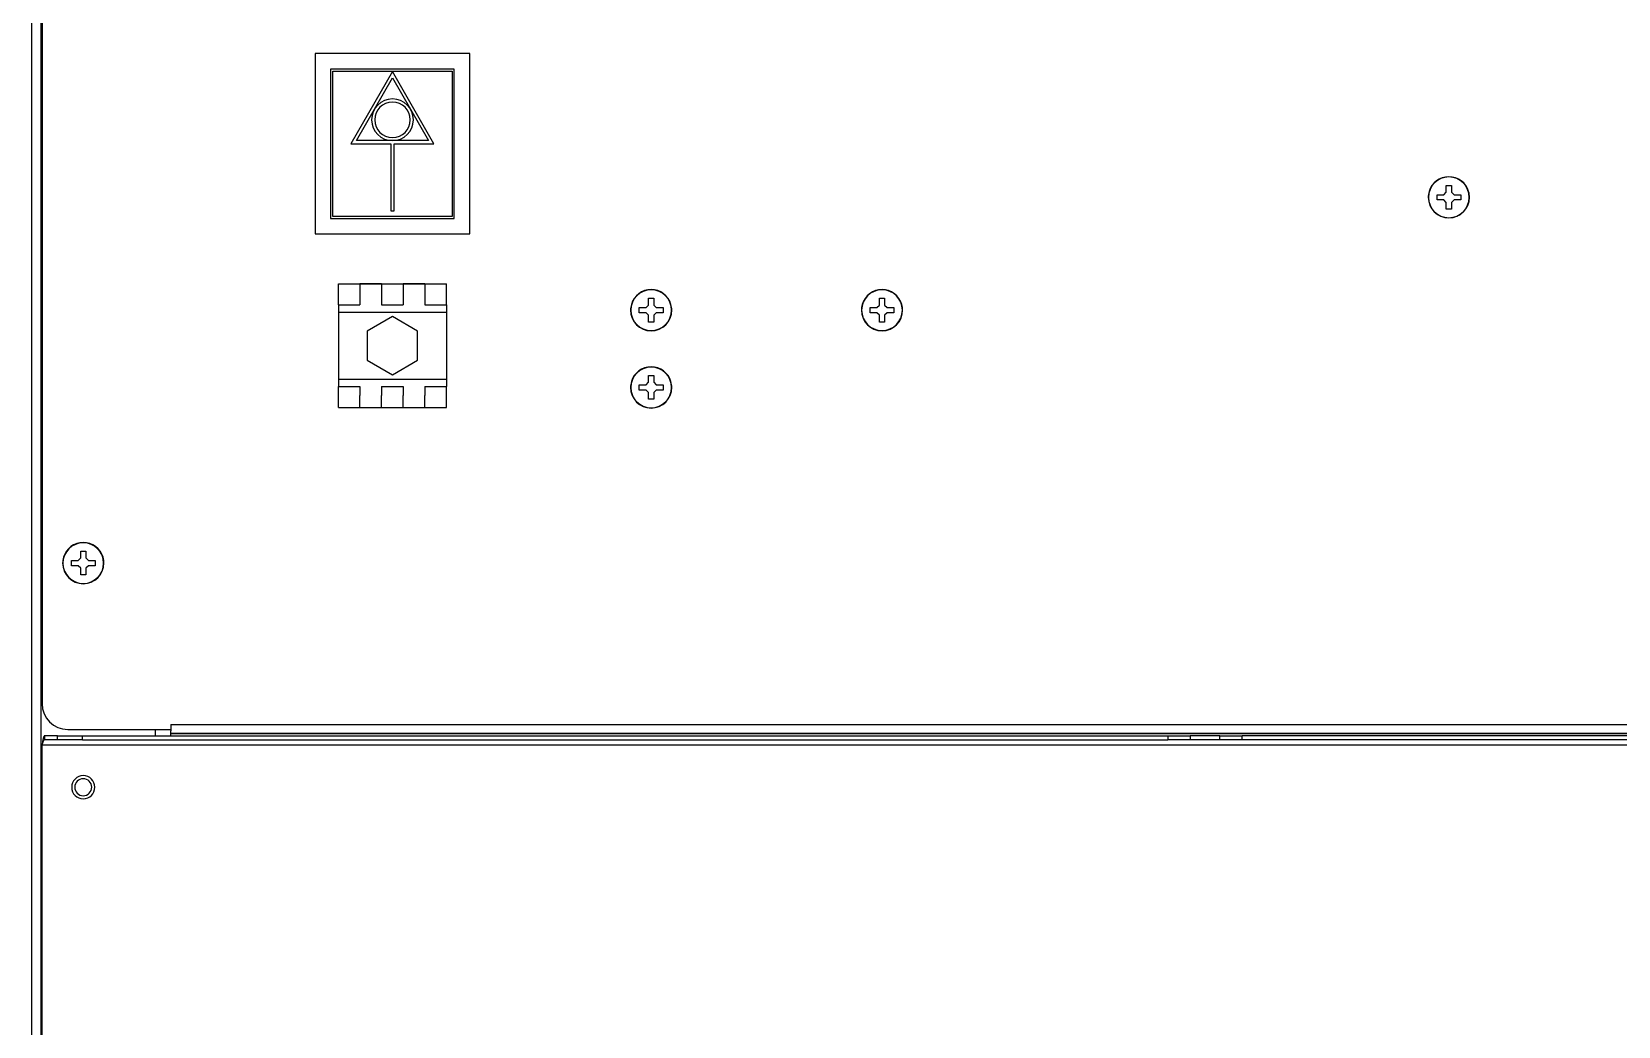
# Model space of a CAD drawing. Header units: millimetres. Extents: x 473 to 3963, y -1329 to 3488.
# Drawn here: x 1836.1 to 2144, y -943.1 to -750.1 of the extents above; entities that cross this region are included whole.
import ezdxf

# ---------------------------------------------------------------- set-up
doc = ezdxf.new("R2010")
doc.units = ezdxf.units.MM
doc.header["$LTSCALE"] = 392.37
doc.layers.get('0').update_dxf_attribs({"linetype": 'CONTINUOUS'})

msp = doc.modelspace()

# ---------------------------------------------------------------- linework, layer by layer
at = {"linetype": 'Continuous'}
for p, q in [((1836.15, -1293.75), (1836.15, -660.01)), ((1837.95, -1303.01), (1837.95, -660.01)), ((1838.15, -691.01), (1838.15, -880.51)), ((1891.15, -754.31), (1891.15, -789.31)), ((1921.15, -754.31), (1891.15, -754.31)), ((1918.15, -757.31), (1894.15, -757.31)), ((1894.15, -757.31), (1894.15, -786.31)), ((1918.15, -786.31), (1918.15, -757.31)), ((1921.15, -789.31), (1921.15, -754.31)), ((1894.55, -785.91), (1894.55, -757.71)), ((1894.55, -757.71), (1917.75, -757.71)), ((1906.15, -757.81), (1898.1, -771.81)), ((1899.14, -771.21), (1906.15, -759.02)), ((1914.2, -771.81), (1906.15, -757.81)), ((1906.15, -759.02), (1913.16, -771.21)), ((1917.75, -757.71), (1917.75, -785.91)), ((1898.1, -771.81), (1905.85, -771.81)), ((1913.16, -771.21), (1899.14, -771.21)), ((1905.85, -771.81), (1905.85, -784.81)), ((1906.45, -784.81), (1906.45, -771.81)), ((1906.45, -771.81), (1914.2, -771.81)), ((2108.85, -781.71), (2110.15, -781.71)), ((2108.85, -782.21), (2108.85, -781.71)), ((2110.15, -781.71), (2110.65, -781.21)), ((2110.65, -779.91), (2111.65, -779.91)), ((2110.65, -781.21), (2110.65, -779.91)), ((2111.65, -779.91), (2111.65, -781.21)), ((2111.65, -781.21), (2112.15, -781.71)), ((2112.15, -781.71), (2113.45, -781.71)), ((2113.45, -781.71), (2113.45, -782.21)), ((1905.85, -784.81), (1906.45, -784.81)), ((2108.85, -782.71), (2108.85, -782.21)), ((2110.15, -782.71), (2108.85, -782.71)), ((2110.65, -783.21), (2110.15, -782.71)), ((2110.65, -784.51), (2110.65, -783.21)), ((2111.65, -784.51), (2110.65, -784.51)), ((2112.15, -782.71), (2111.65, -783.21)), ((2111.65, -783.21), (2111.65, -784.51)), ((2113.45, -782.71), (2112.15, -782.71)), ((2113.45, -782.21), (2113.45, -782.71)), ((1894.15, -786.31), (1918.15, -786.31)), ((1917.75, -785.91), (1894.55, -785.91)), ((1891.15, -789.31), (1921.15, -789.31)), ((1895.65, -803.07), (1895.65, -799.01)), ((1895.65, -799.01), (1899.85, -799.01)), ((1899.85, -799.01), (1904.05, -799.01)), ((1899.85, -799.01), (1899.85, -801.35)), ((1904.05, -799.01), (1899.85, -799.01)), ((1904.05, -799.01), (1904.05, -801.35)), ((1904.05, -799.01), (1908.25, -799.01)), ((1908.25, -799.01), (1912.45, -799.01)), ((1908.25, -799.01), (1908.25, -801.35)), ((1912.45, -799.01), (1908.25, -799.01)), ((1912.45, -799.01), (1912.45, -801.35)), ((1912.45, -799.01), (1916.65, -799.01)), ((1916.65, -803.07), (1916.65, -799.01)), ((1895.65, -803.07), (1895.65, -804.51)), ((1895.65, -803.07), (1899.85, -803.07)), ((1899.85, -801.35), (1899.85, -803.07)), ((1904.05, -801.35), (1904.05, -803.07)), ((1904.05, -803.07), (1908.25, -803.07)), ((1908.25, -801.35), (1908.25, -803.07)), ((1912.45, -801.35), (1912.45, -803.07)), ((1912.45, -803.07), (1916.65, -803.07)), ((1916.65, -803.07), (1916.65, -804.51)), ((1955.35, -803.61), (1955.85, -803.11)), ((1955.85, -801.81), (1956.85, -801.81)), ((1955.85, -803.11), (1955.85, -801.81)), ((1956.85, -801.81), (1956.85, -803.11)), ((1956.85, -803.11), (1957.35, -803.61)), ((2000.15, -803.61), (2000.65, -803.11)), ((2000.65, -801.81), (2001.65, -801.81)), ((2000.65, -803.11), (2000.65, -801.81)), ((2001.65, -801.81), (2001.65, -803.11)), ((2001.65, -803.11), (2002.15, -803.61)), ((1895.65, -804.51), (1895.65, -817.51)), ((1895.65, -804.51), (1916.65, -804.51)), ((1906.15, -805.36), (1901.26, -808.19)), ((1911.04, -808.19), (1906.15, -805.36)), ((1916.65, -804.51), (1916.65, -817.51)), ((1954.05, -803.61), (1955.35, -803.61)), ((1954.05, -804.11), (1954.05, -803.61)), ((1954.05, -804.61), (1954.05, -804.11)), ((1955.35, -804.61), (1954.05, -804.61)), ((1955.85, -805.11), (1955.35, -804.61)), ((1955.85, -806.41), (1955.85, -805.11)), ((1956.85, -806.41), (1955.85, -806.41)), ((1957.35, -804.61), (1956.85, -805.11)), ((1956.85, -805.11), (1956.85, -806.41)), ((1957.35, -803.61), (1958.65, -803.61)), ((1958.65, -804.61), (1957.35, -804.61)), ((1958.65, -803.61), (1958.65, -804.11)), ((1958.65, -804.11), (1958.65, -804.61)), ((1998.85, -803.61), (2000.15, -803.61)), ((1998.85, -804.11), (1998.85, -803.61)), ((1998.85, -804.61), (1998.85, -804.11)), ((2000.15, -804.61), (1998.85, -804.61)), ((2000.65, -805.11), (2000.15, -804.61)), ((2000.65, -806.41), (2000.65, -805.11)), ((2001.65, -806.41), (2000.65, -806.41)), ((2002.15, -804.61), (2001.65, -805.11)), ((2001.65, -805.11), (2001.65, -806.41)), ((2002.15, -803.61), (2003.45, -803.61)), ((2003.45, -804.61), (2002.15, -804.61)), ((2003.45, -803.61), (2003.45, -804.11)), ((2003.45, -804.11), (2003.45, -804.61)), ((1901.26, -808.19), (1901.26, -813.84)), ((1911.04, -813.84), (1911.04, -808.19)), ((1901.26, -813.84), (1906.15, -816.66)), ((1906.15, -816.66), (1911.04, -813.84)), ((1895.65, -817.51), (1895.65, -818.96)), ((1895.65, -817.51), (1916.65, -817.51)), ((1916.65, -817.51), (1916.65, -818.96)), ((1954.05, -818.61), (1955.35, -818.61)), ((1954.05, -819.11), (1954.05, -818.61)), ((1955.35, -818.61), (1955.85, -818.11)), ((1955.85, -816.81), (1956.85, -816.81)), ((1955.85, -818.11), (1955.85, -816.81)), ((1956.85, -816.81), (1956.85, -818.11)), ((1956.85, -818.11), (1957.35, -818.61)), ((1957.35, -818.61), (1958.65, -818.61)), ((1958.65, -818.61), (1958.65, -819.11)), ((1895.65, -823.01), (1895.65, -818.96)), ((1895.65, -818.96), (1899.85, -818.96)), ((1899.85, -818.96), (1899.85, -820.68)), ((1899.85, -823.01), (1899.85, -820.68)), ((1904.05, -818.96), (1908.25, -818.96)), ((1904.05, -818.96), (1904.05, -820.68)), ((1904.05, -823.01), (1904.05, -820.68)), ((1908.25, -818.96), (1908.25, -820.68)), ((1908.25, -823.01), (1908.25, -820.68)), ((1912.45, -818.96), (1916.65, -818.96)), ((1912.45, -818.96), (1912.45, -820.68)), ((1912.45, -823.01), (1912.45, -820.68)), ((1916.65, -823.01), (1916.65, -818.96)), ((1954.05, -819.61), (1954.05, -819.11)), ((1955.35, -819.61), (1954.05, -819.61)), ((1955.85, -820.11), (1955.35, -819.61)), ((1955.85, -821.41), (1955.85, -820.11)), ((1956.85, -821.41), (1955.85, -821.41)), ((1957.35, -819.61), (1956.85, -820.11)), ((1956.85, -820.11), (1956.85, -821.41)), ((1958.65, -819.61), (1957.35, -819.61)), ((1958.65, -819.11), (1958.65, -819.61)), ((1895.65, -823.01), (1899.85, -823.01)), ((1899.85, -823.01), (1904.05, -823.01)), ((1904.05, -823.01), (1908.25, -823.01)), ((1908.25, -823.01), (1912.45, -823.01)), ((1912.45, -823.01), (1916.65, -823.01)), ((1843.85, -852.71), (1845.15, -852.71)), ((1843.85, -853.21), (1843.85, -852.71)), ((1845.15, -852.71), (1845.65, -852.21)), ((1845.65, -850.91), (1846.65, -850.91)), ((1845.65, -852.21), (1845.65, -850.91)), ((1846.65, -850.91), (1846.65, -852.21)), ((1846.65, -852.21), (1847.15, -852.71)), ((1847.15, -852.71), (1848.45, -852.71)), ((1848.45, -852.71), (1848.45, -853.21)), ((1843.85, -853.71), (1843.85, -853.21)), ((1845.15, -853.71), (1843.85, -853.71)), ((1845.65, -854.21), (1845.15, -853.71)), ((1845.65, -855.51), (1845.65, -854.21)), ((1846.65, -855.51), (1845.65, -855.51)), ((1847.15, -853.71), (1846.65, -854.21)), ((1846.65, -854.21), (1846.65, -855.51)), ((1848.45, -853.71), (1847.15, -853.71)), ((1848.45, -853.21), (1848.45, -853.71)), ((1843.15, -885.51), (1863.15, -885.51)), ((1860.15, -886.71), (1860.15, -885.51)), ((1863.15, -884.51), (1863.15, -885.51)), ((1863.15, -884.51), (2321.51, -884.51)), ((1863.15, -885.51), (1863.15, -885.79)), ((1863.15, -886.31), (1863.15, -885.79)), ((2325.15, -886.31), (1863.15, -886.31)), ((1863.15, -886.31), (2325.15, -886.31)), ((1863.15, -886.71), (1863.15, -886.31)), ((1838.15, -1030.41), (1838.15, -888.51)), ((1838.15, -888.51), (2584.15, -888.51)), ((1838.63, -886.71), (1838.63, -887.51)), ((1841.17, -886.71), (1838.63, -886.71)), ((1841.17, -887.51), (1838.63, -887.51)), ((1841.17, -887.51), (1841.17, -886.71)), ((1841.17, -886.71), (1846, -886.71)), ((1846, -887.51), (1841.17, -887.51)), ((1846, -887.51), (1846, -886.71)), ((1846, -886.71), (2056.6, -886.71)), ((1846, -887.51), (2056.6, -887.51)), ((2056.6, -886.71), (2056.6, -887.51)), ((2056.6, -886.71), (2060.93, -886.71)), ((2060.93, -887.51), (2056.6, -887.51)), ((2060.93, -886.71), (2060.93, -887.51)), ((2066.7, -886.71), (2060.93, -886.71)), ((2066.7, -887.51), (2060.93, -887.51)), ((2066.7, -887.51), (2066.7, -886.71)), ((2066.7, -886.71), (2071.03, -886.71)), ((2071.03, -887.51), (2066.7, -887.51)), ((2071.03, -887.51), (2071.03, -886.71)), ((2572.27, -886.71), (2071.03, -886.71)), ((2572.27, -887.51), (2071.03, -887.51))]:
    msp.add_line(p, q, dxfattribs=at)
for centre, radius, start, end in [((1906.15, -767.16), 4.05, 0, 180), ((1906.15, -767.16), 3.45, 0, 180), ((1906.15, -767.16), 4.05, 180, 360), ((1906.15, -767.16), 3.45, 180, 360), ((2111.15, -782.21), 3.95, 0, 180), ((2111.15, -782.21), 4, 16.2728, 163.7272), ((2111.15, -782.21), 4, 16.3063, 163.6937), ((2111.15, -782.21), 4, 163.7272, 180), ((2111.15, -782.21), 4, 163.6937, 180), ((2111.15, -782.21), 4, 0, 16.2728), ((2111.15, -782.21), 4, 0, 16.3063), ((2111.15, -782.21), 4, 180, 360), ((2111.15, -782.21), 4, 180, 360), ((2111.15, -782.21), 4, 180, 360), ((2111.15, -782.21), 3.95, 180, 360), ((1956.35, -804.11), 3.95, 0, 180), ((1956.35, -804.11), 4, 16.2728, 163.7272), ((1956.35, -804.11), 4, 16.3063, 163.6937), ((2001.15, -804.11), 3.95, 0, 180), ((2001.15, -804.11), 4, 16.2728, 163.7272), ((2001.15, -804.11), 4, 16.2728, 163.7272), ((2001.15, -804.11), 4, 16.3063, 163.6937), ((1956.35, -804.11), 4, 163.7272, 180), ((1956.35, -804.11), 4, 163.7272, 180), ((1956.35, -804.11), 4, 163.6937, 180), ((1956.35, -804.11), 4, 0, 16.2728), ((1956.35, -804.11), 4, 0, 16.2728), ((1956.35, -804.11), 4, 0, 16.3063), ((2001.15, -804.11), 4, 163.7272, 180), ((2001.15, -804.11), 4, 163.6937, 180), ((2001.15, -804.11), 4, 0, 16.2728), ((2001.15, -804.11), 4, 0, 16.2728), ((2001.15, -804.11), 4, 0, 16.3063), ((1956.35, -804.11), 4, 180, 360), ((1956.35, -804.11), 4, 180, 360), ((1956.35, -804.11), 3.95, 180, 360), ((2001.15, -804.11), 4, 180, 360), ((2001.15, -804.11), 4, 180, 360), ((2001.15, -804.11), 4, 180, 360), ((2001.15, -804.11), 3.95, 180, 360), ((1956.35, -819.11), 3.95, 0, 180), ((1956.35, -819.11), 4, 16.2728, 163.7272), ((1956.35, -819.11), 4, 16.3063, 163.6937), ((1956.35, -819.11), 4, 163.7272, 180), ((1956.35, -819.11), 4, 163.7272, 180), ((1956.35, -819.11), 4, 163.6937, 180), ((1956.35, -819.11), 4, 0, 16.2728), ((1956.35, -819.11), 4, 0, 16.2728), ((1956.35, -819.11), 4, 0, 16.3063), ((1956.35, -819.11), 4, 180, 360), ((1956.35, -819.11), 4, 180, 360), ((1956.35, -819.11), 3.95, 180, 360), ((1846.15, -853.21), 3.95, 0, 180), ((1846.15, -853.21), 4, 16.2728, 163.7272), ((1846.15, -853.21), 4, 16.3063, 163.6937), ((1846.15, -853.21), 4, 163.7272, 180), ((1846.15, -853.21), 4, 163.7272, 180), ((1846.15, -853.21), 4, 163.6937, 180), ((1846.15, -853.21), 4, 0, 16.2728), ((1846.15, -853.21), 4, 0, 16.3063), ((1846.15, -853.21), 4, 180, 360), ((1846.15, -853.21), 4, 180, 360), ((1846.15, -853.21), 3.95, 180, 360), ((1843.15, -880.51), 5, 180, 270), ((1846.15, -896.71), 2.25, 90, 270), ((1846.15, -896.71), 1.65, 0, 180), ((1846.15, -896.71), 2.25, 270, 90), ((1846.15, -896.71), 1.65, 180, 360)]:
    msp.add_arc(centre, radius, start, end, dxfattribs=at)
for points, knots in [([(1838.63, -886.71), (1838.61, -886.71), (1838.55, -886.76), (1838.47, -886.94), (1838.37, -887.3), (1838.26, -887.86), (1838.19, -888.28), (1838.15, -888.51)], [0, 0, 0, 0, 0.036732, 0.099617, 0.315109, 0.630312, 1, 1, 1, 1]), ([(1838.63, -887.51), (1838.58, -887.51), (1838.47, -887.62), (1838.32, -887.95), (1838.22, -888.28), (1838.15, -888.51)], [0, 0, 0, 0, 0.125411, 0.343109, 1, 1, 1, 1])]:
    msp.add_open_spline(points, degree=3, knots=knots, dxfattribs=at)

doc.saveas('drawing.dxf')
